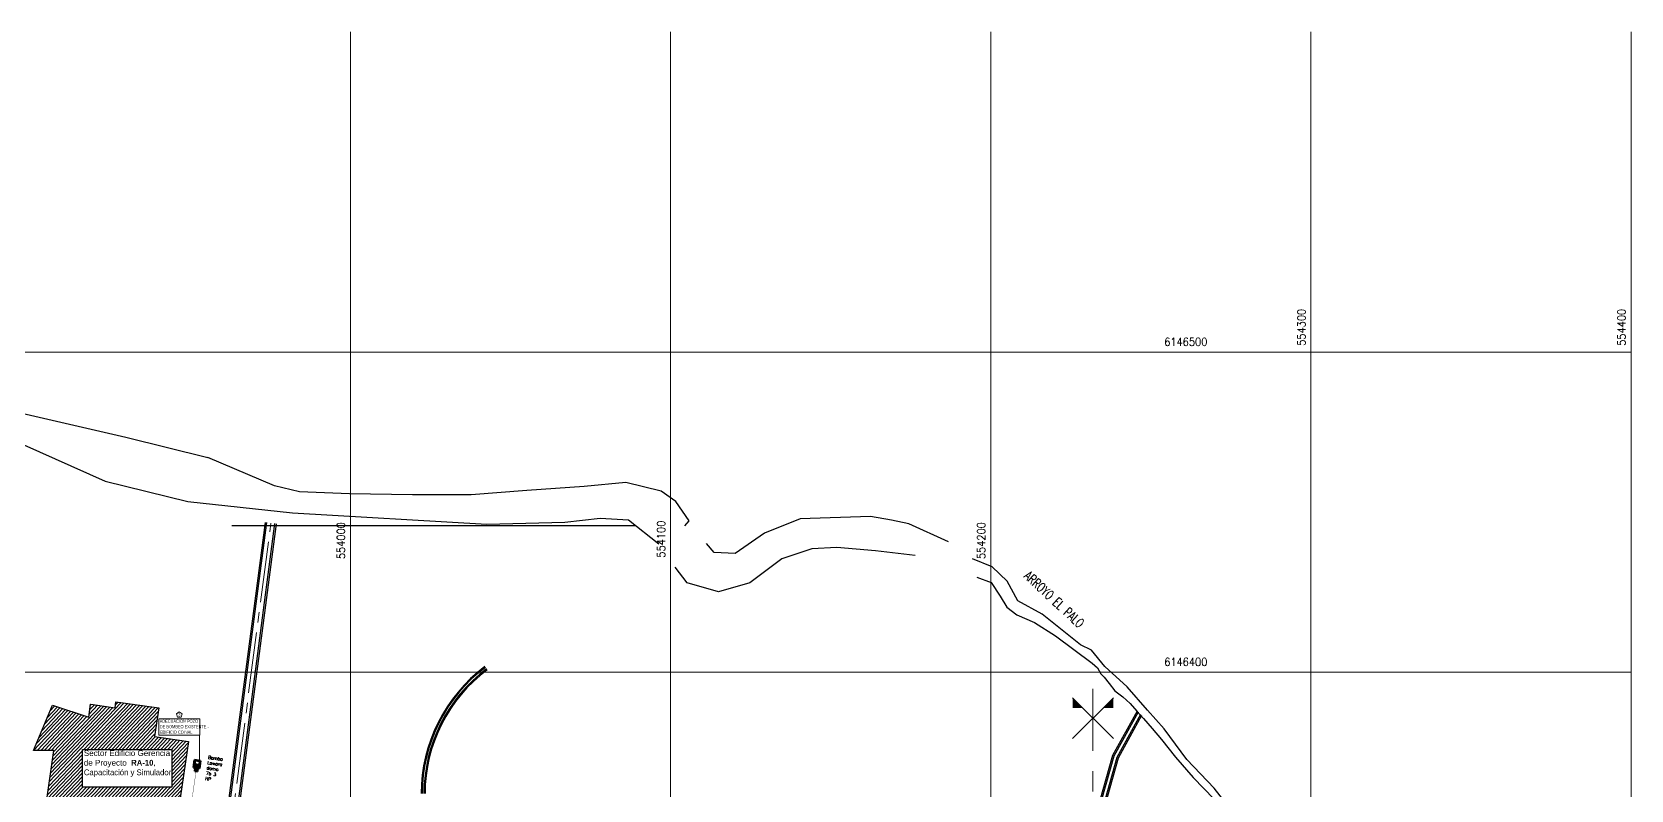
# Model space of a CAD drawing. Header units: millimetres. Extents: x 553474 to 556484, y 6145926 to 6146600.
# Drawn here: x 553900.5 to 554400, y 6146363.1 to 6146600 of the extents above; entities that cross this region are included whole.
import ezdxf

# ---------------------------------------------------------------- set-up
doc = ezdxf.new("R2010")
doc.units = ezdxf.units.MM
for name, pattern in [('( Hidden )', [0.375, 0.25, -0.125]), ('CENTER', [50.8, 31.75, -6.35, 6.35, -6.35]), ('CENTER2', [28.575, 19.05, -3.175, 3.175, -3.175])]:
    doc.linetypes.add(name, pattern=pattern)
for name, color, linetype in [('4', 4, 'Continuous'), ('5', 5, 'Continuous'), ('COTA_PARC_50', 2, 'Continuous'), ('DESAGUES PRIMARIOS', 10, 'Continuous'), ('EJE DE ACCESO', 210, 'CENTER2'), ('Hatch', 8, 'Continuous'), ('Obrador_Javier', 7, 'Continuous'), ('SIMB_LOCA_100', 4, 'Continuous'), ('TEXT_100', 3, 'Continuous'), ('Z-ARROYO', 142, 'Continuous'), ('Z-ARROYO BORDE', 122, 'Continuous'), ('ZANJA', 2, 'Continuous')]:
    doc.layers.add(name, color=color, linetype=linetype)
doc.layers.add('8', color=8, linetype='Continuous', lineweight=0)
doc.layers.add('ARQ_TEXTOS', color=2, linetype='Continuous', lineweight=0)
doc.styles.add('ROMANS', font='romans.shx')
doc.styles.get("Standard").update_dxf_attribs({"font": 'arial.ttf'})
doc.styles.add('Texto_2.5mm', font='ROMANS.shx', dxfattribs={"width": 0.9, "height": 2.5})

msp = doc.modelspace()

# ---------------------------------------------------------------- hatches: boundary and pattern name
at = {"layer": 'Hatch', "linetype": 'Continuous', "lineweight": 9}
h = msp.add_hatch(dxfattribs=at)
h.set_pattern_fill('ANSI31', color=256, scale=0.25, angle=1.46243)
h.set_pattern_definition([(46.462425375, (157033.4067, -12136.7903), (-0.57540746575, 0.54675891475), [])])
h.paths.add_polyline_path([(553949.364, 6146378.284), (553938.8, 6146379.817), (553940.1, 6146388.783), (553926.74, 6146390.721), (553926.466, 6146388.83), (553918.874, 6146389.937), (553918.871, 6146389.917), (553918.265, 6146385.935), (553906.895, 6146389.695), (553901.032, 6146375.518), (553907.36, 6146375.54), (553904.183, 6146353.64), (553939.786, 6146348.476), (553939.012, 6146343.139), (553942.475, 6146342.637), (553943.68, 6146350.942), (553945.363, 6146350.698)])
h.paths.add_polyline_path([(553916.251, 6146364.063), (553944.163, 6146364.063), (553944.163, 6146375.842), (553916.251, 6146375.842)], flags=16)

# ---------------------------------------------------------------- linework, layer by layer
at = {"flags": 128}
msp.add_lwpolyline([(553916.251, 6146375.842), (553944.163, 6146375.842), (553944.163, 6146364.063), (553916.251, 6146364.063)], close=True, dxfattribs=at)
at = {"layer": '4', "lineweight": 5}
msp.add_line((553952.87, 6146380.284), (553952.87, 6146369.912), dxfattribs=at)
at = {"layer": '4', "lineweight": 5, "flags": 128}
msp.add_lwpolyline([(553940.125, 6146385.349), (553952.904, 6146385.349), (553952.904, 6146380.284), (553940.125, 6146380.284)], close=True, dxfattribs=at)
at = {"layer": '5', "linetype": 'CENTER', "lineweight": 0, "flags": 128}
msp.add_lwpolyline([(554231.932, 6145969.015), (554231.932, 6146394.716)], dxfattribs=at)
at = {"layer": '8', "lineweight": 0}
for p, q in [((554000, 6146600), (554000, 6145926.088)), ((554100, 6146600), (554100, 6145926.088)), ((554200, 6146600), (554200, 6145926.088)), ((554300, 6146600), (554300, 6145926.088)), ((554400, 6146600), (554400, 6145926.088)), ((553495.062, 6146500), (554400, 6146500)), ((553495.062, 6146400), (554400, 6146400))]:
    msp.add_line(p, q, dxfattribs=at)
at = {"layer": 'COTA_PARC_50', "color": 1, "lineweight": 211}
for p, q in [((553950.989, 6146370.174), (553951.32, 6146372.551)), ((553951.214, 6146370.345), (553951.49, 6146372.325)), ((553951.32, 6146372.551), (553953.202, 6146372.289)), ((553951.49, 6146372.325), (553952.976, 6146372.118)), ((553952.976, 6146372.118), (553952.7, 6146370.138)), ((553953.202, 6146372.289), (553952.87, 6146369.912)), ((553951.509, 6146370.102), (553950.989, 6146370.174)), ((553951.736, 6146370.272), (553951.214, 6146370.345)), ((553951.331, 6146371.187), (553952.817, 6146370.98)), ((553951.509, 6146370.102), (553951.357, 6146369.012)), ((553952.199, 6146368.895), (553951.357, 6146369.012)), ((553951.608, 6146370.088), (553951.47, 6146369.097)), ((553952.113, 6146369.008), (553951.47, 6146369.097)), ((553951.709, 6146370.074), (553951.608, 6146370.088)), ((553951.779, 6146370.379), (553951.675, 6146369.627)), ((553951.736, 6146370.272), (553951.709, 6146370.074)), ((553951.842, 6146370.373), (553951.746, 6146369.681)), ((553951.939, 6146370.359), (553951.757, 6146369.057)), ((553952.001, 6146370.354), (553951.82, 6146369.049)), ((553952.094, 6146370.331), (553951.998, 6146369.645)), ((553952.156, 6146370.325), (553952.052, 6146369.574)), ((553952.251, 6146369.998), (553952.113, 6146369.008)), ((553952.17, 6146370.211), (553952.143, 6146370.013)), ((553952.251, 6146369.998), (553952.143, 6146370.013)), ((553952.7, 6146370.138), (553952.17, 6146370.211)), ((553952.35, 6146369.984), (553952.199, 6146368.895)), ((553952.87, 6146369.912), (553952.35, 6146369.984))]:
    msp.add_line(p, q, dxfattribs=at)
for centre, radius in [((553951.629, 6146370.569), 0.121), ((553951.629, 6146370.569), 0.101), ((553952.348, 6146370.452), 0.121), ((553952.348, 6146370.452), 0.101)]:
    msp.add_circle(centre, radius, dxfattribs=at)
at = {"layer": 'DESAGUES PRIMARIOS', "color": 254, "linetype": '( Hidden )', "lineweight": 5, "ltscale": 30, "const_width": 0.1, "flags": 128}
msp.add_lwpolyline([(554120.272, 6146169.502), (554095.538, 6146169.502, 0.1198872), (554093.701, 6146169.055), (554082.699, 6146163.365, -0.1185097), (554080.883, 6146162.918), (554034.112, 6146162.664, -0.4158057), (554032.102, 6146164.664), (554032.102, 6146190.003, 0.4133224), (554024.126, 6146198.003), (553986.217, 6146198.119, -0.2580898), (553982.835, 6146200.003), (553948.081, 6146255.753, -0.1019995), (553947.52, 6146257.268), (553937.463, 6146323.437, -0.0717684), (553937.454, 6146324.579), (553939.972, 6146343.013, -0.1998762), (553941.527, 6146345.666), (553947.876, 6146350.452, 0.1970261), (553949.425, 6146353.061), (553951.788, 6146369.052)], format="xyb", dxfattribs=at)
at = {"layer": 'EJE DE ACCESO', "color": 10, "lineweight": 0, "flags": 128}
msp.add_lwpolyline([(553960.776, 6146336.824), (553975.146, 6146446.538)], dxfattribs=at)
at = {"layer": 'Hatch', "linetype": 'Continuous', "flags": 128}
msp.add_lwpolyline([(553939.012, 6146343.139), (553939.786, 6146348.476), (553904.183, 6146353.64), (553907.36, 6146375.54), (553901.032, 6146375.518), (553906.895, 6146389.695), (553918.265, 6146385.935), (553918.844, 6146389.921), (553918.871, 6146389.917), (553918.874, 6146389.937), (553926.466, 6146388.83), (553926.74, 6146390.721), (553940.1, 6146388.783), (553938.8, 6146379.817), (553949.364, 6146378.284), (553945.363, 6146350.698), (553943.68, 6146350.942), (553942.475, 6146342.637), (553939.012, 6146343.139)], dxfattribs=at)
at = {"layer": 'Obrador_Javier', "color": 6}
for p, q in [((554225.58, 6146391.93), (554238.301, 6146379.209)), ((554238.301, 6146391.93), (554225.58, 6146379.209))]:
    msp.add_line(p, q, dxfattribs=at)
for points in [[(554225.563, 6146391.93), (554228.743, 6146388.749), (554225.563, 6146388.749)], [(554238.301, 6146391.93), (554235.121, 6146388.749), (554238.301, 6146388.749)]]:
    msp.add_solid(points, dxfattribs=at)
at = {"layer": 'SIMB_LOCA_100', "color": 254, "lineweight": 211}
for p, q in [((553951.615, 6146370.669), (553951.623, 6146370.715)), ((553951.623, 6146370.715), (553951.687, 6146370.703)), ((553951.624, 6146370.72), (553951.687, 6146370.708)), ((553951.678, 6146370.657), (553951.687, 6146370.703)), ((553951.7, 6146369.594), (553951.829, 6146369.575)), ((553951.709, 6146370.074), (553952.143, 6146370.013)), ((553951.736, 6146370.272), (553952.17, 6146370.211)), ((553951.771, 6146369.647), (553951.838, 6146369.638)), ((553951.779, 6146370.379), (553951.842, 6146370.373)), ((553951.892, 6146369.566), (553952.018, 6146369.548)), ((553951.9, 6146369.629), (553951.964, 6146369.62)), ((553951.939, 6146370.359), (553952.001, 6146370.354)), ((553952.094, 6146370.331), (553952.156, 6146370.325)), ((553952.337, 6146370.552), (553952.349, 6146370.618)), ((553952.413, 6146370.605), (553952.349, 6146370.618)), ((553952.414, 6146370.61), (553952.35, 6146370.623)), ((553952.399, 6146370.539), (553952.413, 6146370.605))]:
    msp.add_line(p, q, dxfattribs=at)
for centre, start, end in [((553951.705, 6146369.623), 172.06891, 261.89876), ((553951.776, 6146369.677), 172.06891, 261.89876), ((553951.968, 6146369.649), 261.89876, 352.06891), ((553952.022, 6146369.578), 261.89876, 352.06891)]:
    msp.add_arc(centre, 0.03, start, end, dxfattribs=at)
at = {"layer": 'SIMB_LOCA_100', "color": 254, "lineweight": 5}
for points in [[(553951.624, 6146370.72), (553951.712, 6146370.748), (553951.835, 6146370.733), (553951.865, 6146370.695), (553951.836, 6146370.507), (553951.842, 6146370.373)], [(553951.687, 6146370.708), (553951.814, 6146370.688), (553951.797, 6146370.569), (553951.779, 6146370.379)], [(553952.414, 6146370.61), (553952.337, 6146370.662), (553952.215, 6146370.681), (553952.175, 6146370.653), (553952.151, 6146370.464), (553952.108, 6146370.338)], [(553952.35, 6146370.616), (553952.222, 6146370.632), (553952.206, 6146370.513), (553952.17, 6146370.326)]]:
    msp.add_spline(points, degree=3, dxfattribs=at)
at = {"layer": 'TEXT_100', "color": 2, "lineweight": 5, "flags": 128}
msp.add_lwpolyline([(553946.515, 6146387.602), (553945.623, 6146386.954), (553945.964, 6146385.907), (553947.066, 6146385.907), (553947.406, 6146386.954)], close=True, dxfattribs=at)
at = {"layer": 'Z-ARROYO'}
for p, q in [((553949.211, 6146453.29), (553981.94, 6146449.777)), ((553981.94, 6146449.777), (554042.645, 6146446.197)), ((554066.992, 6146446.839), (554078.01, 6146448.076)), ((554078.01, 6146448.076), (554086.82, 6146447.526)), ((554086.82, 6146447.526), (554096.294, 6146440.021)), ((554042.645, 6146446.197), (554066.992, 6146446.839))]:
    msp.add_line(p, q, dxfattribs=at)
at = {"layer": 'Z-ARROYO', "flags": 128}
for points in [[(553824.854, 6146523.59), (553825.015, 6146523.51), (553838.146, 6146511.961), (553868.666, 6146493.858), (553893.315, 6146481.803), (553929.879, 6146473.376), (553955.46, 6146467.081)], [(553821.414, 6146519.41), (553821.534, 6146519.326), (553834.683, 6146507.761), (553867.303, 6146485.735), (553892.165, 6146473.576), (553923.394, 6146459.643), (553949.211, 6146453.29)], [(554104.446, 6146445.676), (554105.817, 6146447.236), (554101.643, 6146453.343), (554097.031, 6146456.478), (554085.968, 6146459.217), (554072.96, 6146457.929), (554055.064, 6146456.771), (554037.735, 6146455.383), (554019.375, 6146455.327), (553999.741, 6146455.69), (553984.078, 6146456.335), (553976.303, 6146458.144), (553955.46, 6146467.081)], [(554186.808, 6146440.664), (554174.44, 6146446.308), (554168.983, 6146447.503), (554162.459, 6146448.627), (554140.479, 6146447.902), (554129.353, 6146443.37), (554120.21, 6146437.076), (554113.626, 6146437.326), (554111.17, 6146440.161)], [(554176.359, 6146436.393), (554163.981, 6146437.916), (554151.915, 6146438.938), (554144.101, 6146438.497), (554134.771, 6146435.33), (554124.772, 6146427.834), (554114.944, 6146425.045), (554105.142, 6146427.896), (554101.375, 6146432.804)], [(554235.671, 6146401.69), (554231.479, 6146406.881), (554228.054, 6146408.472), (554216.068, 6146418.113), (554208.507, 6146422.291), (554205.08, 6146428.43), (554200.469, 6146432.86), (554194.298, 6146435.404)], [(554195.628, 6146429.625), (554200.101, 6146428.022), (554202.92, 6146423.747), (554205.028, 6146420.298), (554208.12, 6146417.884), (554213.684, 6146415.49), (554220.176, 6146411.32), (554231.639, 6146402.729), (554233.392, 6146401.28), (554234.414, 6146399.487), (554235.399, 6146398.421)], [(554235.399, 6146398.421), (554237.002, 6146396.375), (554238.745, 6146394.152), (554241.226, 6146392.206), (554243.562, 6146390.136), (554245.584, 6146387.754), (554247.755, 6146385.5), (554250.378, 6146382.377)], [(554284.678, 6146344.7), (554269.826, 6146363.676), (554261.262, 6146372.714), (554254.145, 6146382.233), (554248.958, 6146388.137), (554242.565, 6146395.367), (554235.671, 6146401.69)], [(554250.378, 6146382.377), (554253.292, 6146378.875), (554257.762, 6146373.408), (554263.189, 6146367.083), (554269.823, 6146360.305), (554277.98, 6146350.014), (554283.257, 6146342.861), (554284.538, 6146338.794), (554285.317, 6146335.075)]]:
    msp.add_lwpolyline(points, dxfattribs=at)
at = {"layer": 'Z-ARROYO BORDE'}
msp.add_line((553962.974, 6146445.84), (554088.948, 6146445.84), dxfattribs=at)
at = {"layer": 'Z-ARROYO BORDE', "flags": 128}
msp.add_lwpolyline([(554176.359, 6146436.393), (554163.981, 6146437.916), (554151.915, 6146438.938), (554144.101, 6146438.497), (554134.771, 6146435.33), (554124.772, 6146427.834), (554114.944, 6146425.045), (554105.142, 6146427.896), (554101.375, 6146432.804)], dxfattribs=at)
at = {"layer": 'ZANJA', "flags": 128}
for points in [[(553959.127, 6146337.709), (553973.411, 6146446.765)], [(553959.552, 6146337.097), (553973.907, 6146446.701)], [(553962.209, 6146338.13), (553976.386, 6146446.376)], [(553999.385, 6146333.005), (553962.742, 6146338.355), (553976.881, 6146446.311)], [(554176.154, 6146297.233), (554219.674, 6146297.233), (554219.674, 6146310.108), (554225.793, 6146329.186), (554230.679, 6146345.834), (554238.519, 6146373.818), (554246.123, 6146387.597)], [(554219.244, 6146297.533), (554219.244, 6146310.176), (554225.382, 6146329.312), (554230.266, 6146345.952), (554238.118, 6146373.982), (554245.807, 6146387.913)], [(554241.384, 6146297.233), (554220.738, 6146297.233), (554220.738, 6146309.942), (554226.81, 6146328.873), (554231.702, 6146345.54), (554239.51, 6146373.412), (554246.906, 6146386.814)], [(554221.168, 6146297.533), (554221.168, 6146309.875), (554227.221, 6146328.747), (554232.116, 6146345.422), (554239.911, 6146373.248), (554247.223, 6146386.497)]]:
    msp.add_lwpolyline(points, dxfattribs=at)
at = {"layer": 'ZANJA'}
for radius in [49.773, 49.473, 48.873, 48.543]:
    msp.add_arc((554071.837, 6146361.891), radius, 126.86177, 179.8645, dxfattribs=at)

# ---------------------------------------------------------------- texts
at = {"layer": 'ARQ_TEXTOS', "color": 1, "lineweight": 0, "style": 'Texto_2.5mm', "width": 0.9}
for s, p in [('554300', (554298.288, 6146501.926)), ('554400', (554398.288, 6146501.926)), ('554100', (554098.288, 6146435.745)), ('554000', (553998.288, 6146435.28)), ('554200', (554198.288, 6146435.28))]:
    msp.add_text(s, height=2.5, rotation=90, dxfattribs=at).set_placement(p)
for s, p in [('6146500', (554254.179, 6146501.926)), ('6146400', (554254.179, 6146401.926))]:
    msp.add_text(s, height=2.5, dxfattribs=at).set_placement(p)
at = {"layer": 'ARQ_TEXTOS', "color": 3, "width": 0.7}
msp.add_text('3', height=1, dxfattribs=at).set_placement((553946.211, 6146386.125))
at = {"layer": 'ARQ_TEXTOS', "width": 0.7}
for s, p in [('ADECUACION POZO', (553940.425, 6146384.151)), ('DE BOMBEO EXISTENTE -', (553940.466, 6146382.436)), ('EDIFICIO COINAL', (553940.466, 6146380.721))]:
    msp.add_text(s, height=1, dxfattribs=at).set_placement(p)
at = {"layer": 'ARQ_TEXTOS', "insert": (553916.712, 6146375.565), "char_height": 1.8, "width": 27.6333, "attachment_point": 1}
msp.add_mtext('{\\C0;Sector Edificio Gerencia de Proyecto \\fCentury Gothic|b1|i0|c0|p34; RA-10\\fCentury Gothic|b0|i0|c0|p34;, Capacitación y Simulador}', dxfattribs=at)
at = {"layer": 'Z-ARROYO', "color": 7, "style": 'ROMANS', "width": 0.7}
msp.add_text('ARROYO EL PALO', height=2.94, rotation=317.11571, dxfattribs=at).set_placement((554210.163, 6146429.673))
at = {"layer": 'Z-ARROYO', "color": 7, "insert": (553955.605, 6146373.863), "char_height": 1, "width": 6.02536, "attachment_point": 1, "rotation": 352.32665, "style": 'ROMANS'}
msp.add_mtext('Bomba Lowara domo 7b 3 HP', dxfattribs=at)

doc.saveas('drawing.dxf')
